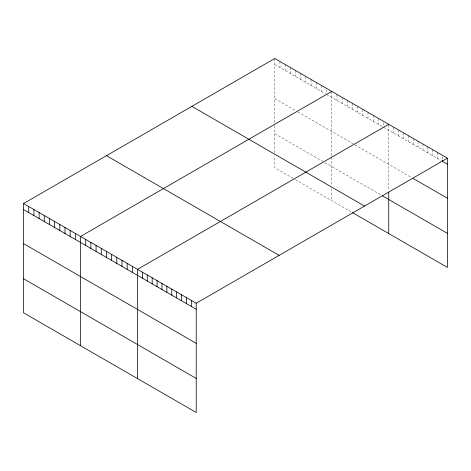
<?xml version="1.0" encoding="UTF-8"?>
<svg xmlns="http://www.w3.org/2000/svg" width="471" height="471" viewBox="0 0 471 471"><rect width="100%" height="100%" fill="white"/><g stroke="black" fill="none" stroke-linecap="round" stroke-linejoin="round"><path stroke-width="0.35" stroke-dasharray="2.35 1.77" d="M274.781 64.521L325.432 93.764M326.58 94.424L382.411 126.658M383.565 127.323L441.333 160.676M274.781 98.592L295.5 110.55M297.802 111.88L354.21 144.444M354.787 144.78L411.371 177.449M274.781 133.693L322.553 161.27M324.855 162.601L381.263 195.165M293.197 178.397L274.781 167.764L274.781 155.695M295.5 179.722L351.908 212.291M442.557 156.702L442.557 159.381M437.665 152.545L437.665 158.562M432.772 149.719L432.772 155.736M427.88 146.893L427.88 152.91M422.987 144.067L422.987 150.084M418.095 141.247L418.095 147.264M413.202 138.421L413.202 144.438M408.31 135.595L408.31 141.612M403.417 132.769L403.417 138.786M398.525 129.949L398.525 135.966M393.632 127.123L393.632 133.14M388.74 124.968L388.74 190.714M383.565 122.643L383.565 125.987M378.384 118.315L378.384 124.332M373.203 115.324L373.203 121.341M368.022 112.334L368.022 118.351M362.841 109.343L362.841 115.36M357.66 106.352L357.66 112.369M352.485 103.361L352.485 109.378M347.304 100.37L347.304 106.387M342.123 97.379L342.123 103.396M336.942 94.388L336.942 100.405M331.761 91.398L331.761 156.348M331.761 157.084L331.761 185.751M331.761 188.594L331.761 200.658M326.58 89.749L326.58 93.758M321.399 85.416L321.399 91.433M316.224 82.425L316.224 88.442M311.043 79.434L311.043 85.457M305.862 76.449L305.862 82.466M300.681 73.458L300.681 79.475M295.5 70.467L295.5 76.485M290.319 67.477L290.319 73.494M285.143 64.486L285.143 70.503M279.962 61.495L279.962 67.512M274.781 58.504L274.781 122.725M274.781 125.645L274.781 152.857"/><path stroke-width="0.71" d="M447.45 158.191L196.219 303.236L196.219 412.496L23.55 312.809L23.55 203.549L274.781 58.504L447.45 158.191L447.45 267.451L352.485 212.621M331.761 91.398L80.529 236.448L80.529 345.708M388.74 124.297L137.514 269.341L137.514 378.602M447.45 164.208L442.557 161.382L442.557 160.046M413.202 178.509L447.45 198.279M382.411 195.83L447.45 233.38M191.874 106.369L364.542 206.057M106.458 155.683L279.126 255.37M23.55 203.549L196.219 303.236M23.55 209.566L196.219 309.259M23.55 243.637L196.219 343.324M23.55 278.738L196.219 378.431M388.74 192.174L388.74 233.557M191.326 300.416L191.326 306.433M186.434 297.59L186.434 303.607M181.541 294.764L181.541 300.781M176.649 291.938L176.649 297.96M171.756 289.117L171.756 295.134M166.864 286.291L166.864 292.308M161.971 283.465L161.971 289.482M157.079 280.639L157.079 286.656M152.186 277.819L152.186 283.836M147.299 274.993L147.299 281.01M142.407 272.167L142.407 278.184M132.333 266.351L132.333 272.373M127.152 263.366L127.152 269.383M121.971 260.375L121.971 266.392M116.79 257.384L116.79 263.401M111.609 254.393L111.609 260.41M106.434 251.402L106.434 257.419M101.253 248.411L101.253 254.428M96.072 245.42L96.072 251.437M90.891 242.43L90.891 248.447M85.71 239.439L85.71 245.456M75.348 233.457L75.348 239.474M70.173 230.466L70.173 236.483M64.992 227.475L64.992 233.492M59.811 224.484L59.811 230.502M54.63 221.494L54.63 227.511M49.449 218.503L49.449 224.52M44.268 215.512L44.268 221.529M39.093 212.521L39.093 218.538M33.912 209.53L33.912 215.547M28.731 206.539L28.731 212.556"/></g></svg>
